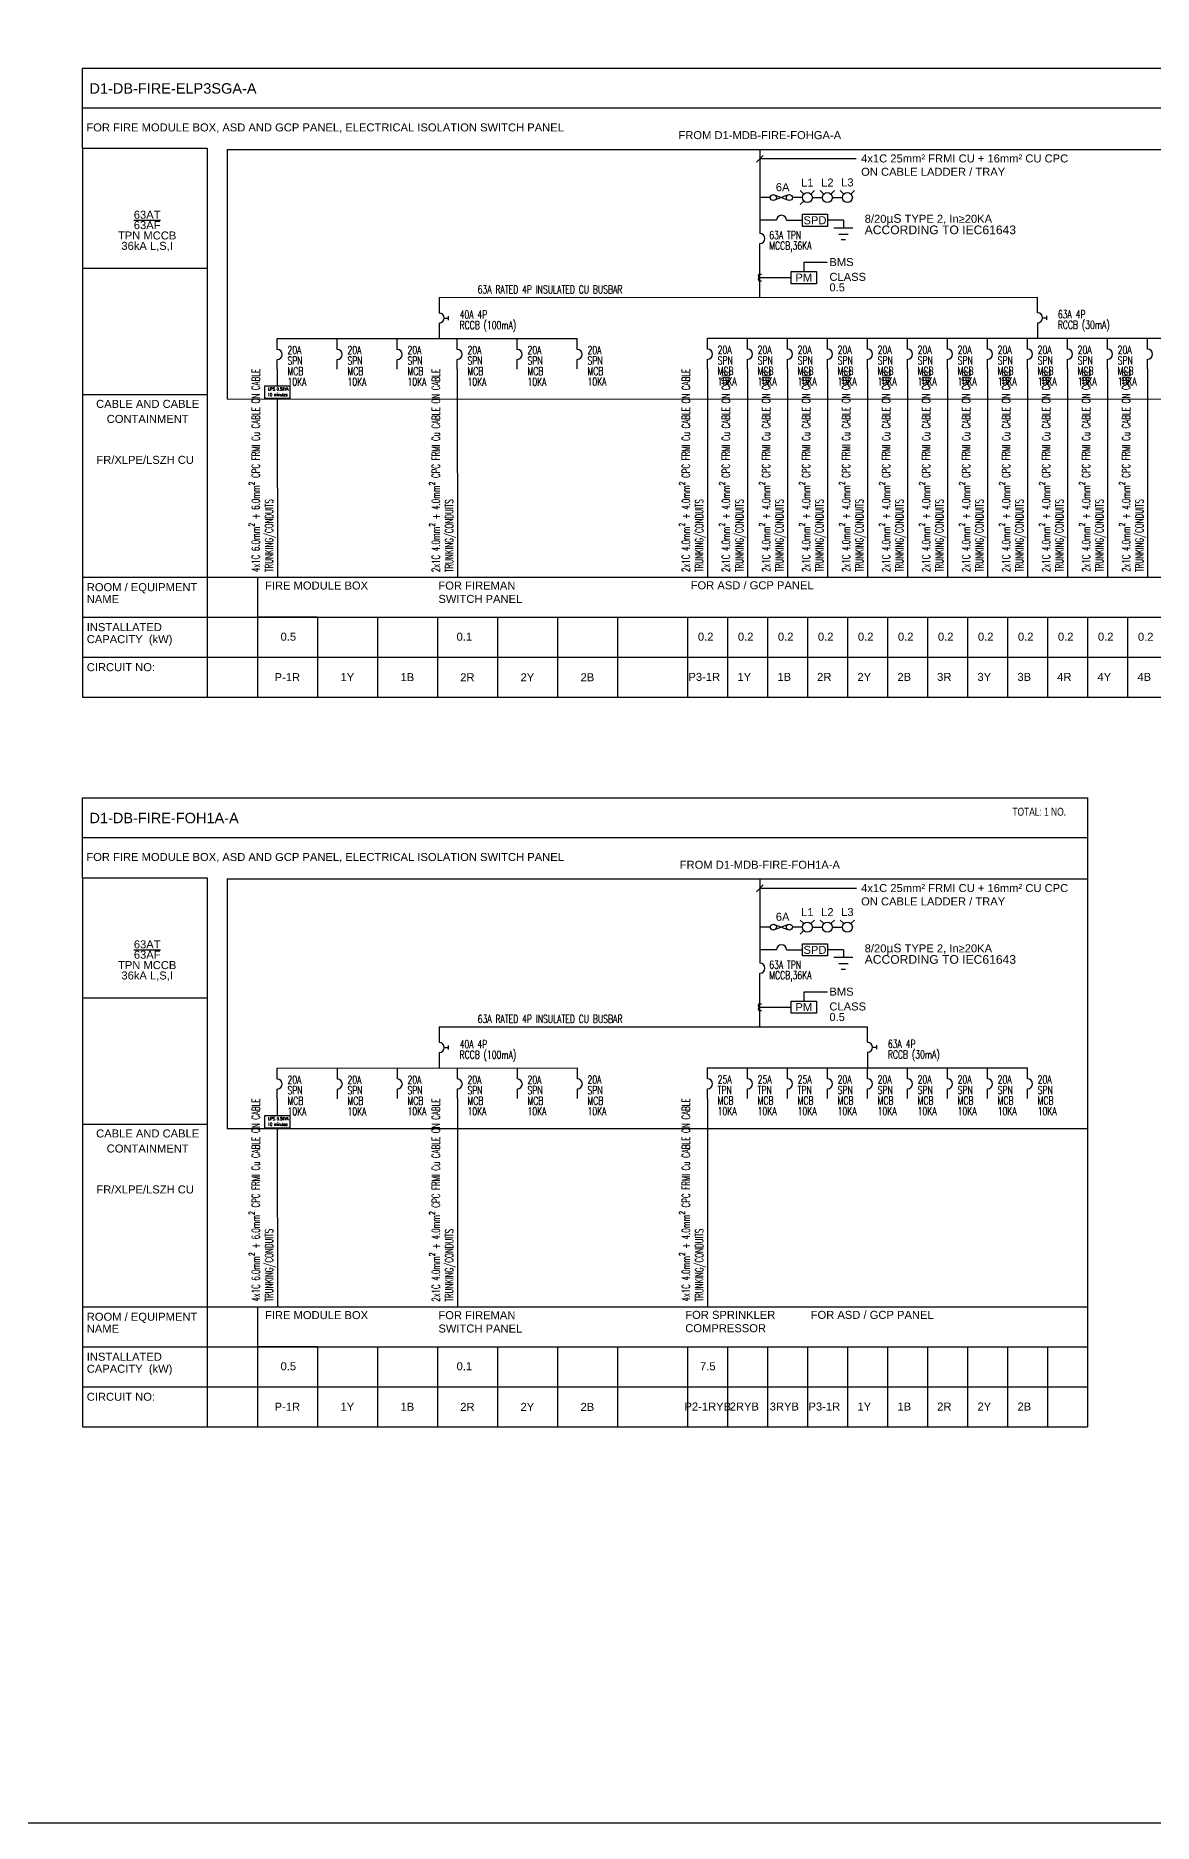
# Model space of a CAD drawing. Header units: inches. Extents: x 155818 to 1515405, y 4999 to 215277.
# Drawn here: x 578083 to 606019, y 134327 to 179011 of the extents above; entities that cross this region are included whole.
import ezdxf
from ezdxf.enums import TextEntityAlignment as Align

# ---------------------------------------------------------------- set-up
doc = ezdxf.new("R2010")
doc.units = ezdxf.units.IN
doc.header["$MEASUREMENT"] = 0
for name, color, linetype in [('-ME-E-Sch DB', 7, 'Continuous'), ('-ME-E-Sch DB_Tx', 7, 'Continuous'), ('-ME-E-Sch Main SLD', 7, 'Continuous'), ('E-_ELEC----_E-', 7, 'Continuous'), ('E_ELEC----_E-', 7, 'Continuous'), ('ELE SHAFT', 1, 'Continuous')]:
    doc.layers.add(name, color=color, linetype=linetype)
doc.styles.add('-ME-Romans', font='romans.shx', dxfattribs={"width": 0.7})
doc.styles.add('-ME_Romans', font='romans.shx', dxfattribs={"width": 0.8})
doc.styles.add('arial', font='arial.ttf')
doc.styles.get("Standard").update_dxf_attribs({"font": 'arial.ttf'})
doc.dimstyles.get("Standard").update_dxf_attribs({"dimtxt": 0.18, "dimasz": 0.18, "dimexe": 0.18, "dimexo": 0.0625, "dimgap": 0.09, "dimtad": 0, "dimtih": 1, "dimtoh": 1, "dimdec": 4, "dimzin": 0, "dimdsep": 46, "dimtxsty": 'Standard', "dimcen": 0.09, "dimadec": 0, "dimazin": 0, "dimtfac": 1, "dimtdec": 4, "dimtofl": 0, "dimtmove": 0, "dimatfit": 3, "dimfxl": 1, "dimtolj": 1, "dimtzin": 0, "dimarcsym": 0})

# ---------------------------------------------------------------- blocks, each defined once
blk = doc.blocks.new('ELEC0302')
at = {"layer": 'E_ELEC----_E-'}
blk.add_arc((0, 0), 250, 270, 90, dxfattribs=at)
blk = doc.blocks.new('ELEC0303')
at = {"layer": 'E_ELEC----_E-'}
for p, q in [((250, 0), (450, 0)), ((450, 100), (450, -100))]:
    blk.add_line(p, q, dxfattribs=at)
blk.add_arc((0, 0), 250, 270, 90, dxfattribs=at)
blk = doc.blocks.new('COIL_1')
at = {"ltscale": 0.5}
for p, q in [((0, 2.5), (1.2, 2.5)), ((0, -2.5), (1.2, -2.5))]:
    blk.add_line(p, q, dxfattribs=at)
for centre in [(0, 1.3), (0, -1.3)]:
    blk.add_arc(centre, 1.26, 90, 270, dxfattribs=at)
blk = doc.blocks.new('ELEC0327')
for p, q in [((151, 57), (-151, -57)), ((-151, 57), (151, -57))]:
    blk.add_line(p, q)
for centre in [(-200, 0), (200, 0)]:
    blk.add_circle(centre, 75)

msp = doc.modelspace()

# ---------------------------------------------------------------- linework, layer by layer
at = {"layer": '-ME-E-Sch DB', "color": 1}
for p, q in [((579248, 176201), (582372, 176201)), ((579248, 176201), (579248, 162477)), ((582372, 176201), (582372, 162477)), ((582872, 176170), (615377, 176170)), ((582872, 176170), (582872, 169923)), ((596184, 176171), (596184, 174065)), ((596097, 175848), (596271, 176021)), ((598596, 175934), (596185, 175934)), ((596851, 174398), (597247, 174398)), ((598272, 174398), (597877, 174398)), ((598272, 174398), (598272, 174213)), ((598037, 174213), (598507, 174213)), ((598156, 174055), (598392, 174055)), ((598215, 173915), (598329, 173915)), ((596184, 172470), (596184, 173815)), ((579248, 173201), (582372, 173201)), ((588169, 172471), (603125, 172472)), ((588169, 172470), (588169, 172080)), ((603125, 172087), (603125, 172477)), ((584121, 171441), (591621, 171445)), ((594875, 171448), (613875, 171448)), ((584121, 170679), (584121, 170920)), ((585621, 170679), (585621, 170920)), ((587121, 170679), (587121, 170920)), ((588621, 170680), (588621, 170921)), ((590121, 170680), (590121, 170921)), ((591621, 170681), (591621, 170922)), ((594875, 170685), (594875, 170927)), ((595875, 170685), (595875, 170926)), ((596875, 170685), (596875, 170927)), ((597875, 170685), (597875, 170927)), ((598875, 170685), (598875, 170927)), ((599875, 170685), (599875, 170927)), ((600875, 170685), (600875, 170927)), ((601875, 170685), (601875, 170927)), ((602875, 170685), (602875, 170927)), ((603875, 170685), (603875, 170927)), ((604875, 170685), (604875, 170927)), ((605875, 170685), (605875, 170927)), ((584121, 170679), (584122, 170256)), ((588621, 170680), (588623, 165479)), ((594875, 170685), (594877, 165485)), ((595875, 170685), (595877, 165485)), ((596875, 170685), (596877, 165485)), ((597875, 170685), (597877, 165485)), ((598875, 170685), (598877, 165485)), ((599875, 170685), (599877, 165485)), ((600875, 170685), (600877, 165485)), ((601875, 170685), (601877, 165485)), ((602875, 170685), (602877, 165485)), ((603875, 170685), (603877, 165485)), ((604875, 170685), (604877, 165485)), ((605875, 170685), (605877, 165485)), ((579258, 170039), (582378, 170039)), ((615377, 169920), (582872, 169923)), ((584122, 169944), (584123, 165478)), ((579258, 165477), (615377, 165476)), ((583623, 165477), (583623, 162477)), ((579258, 164477), (615377, 164474)), ((585123, 164477), (585123, 162477)), ((586623, 164477), (586623, 162477)), ((588123, 164477), (588123, 162477)), ((589623, 164477), (589623, 162477)), ((591123, 164477), (591123, 162477)), ((592623, 164477), (592623, 162477)), ((594377, 164477), (594377, 162477)), ((595377, 164477), (595377, 162477)), ((596377, 164477), (596377, 162477)), ((597377, 164477), (597377, 162477)), ((598377, 164477), (598377, 162477)), ((599377, 164477), (599377, 162477)), ((600377, 164477), (600377, 162477)), ((601377, 164477), (601377, 162477)), ((602377, 164477), (602377, 162477)), ((603377, 164477), (603377, 162477)), ((604377, 164477), (604377, 162477)), ((605377, 164477), (605377, 162477)), ((579258, 163477), (615377, 163474)), ((579248, 162477), (615377, 162474)), ((579248, 157963), (582372, 157963)), ((579248, 157963), (579248, 144239)), ((582372, 157963), (582372, 144239)), ((582872, 157932), (604377, 157934)), ((582872, 157932), (582872, 151685)), ((596098, 157610), (596271, 157783)), ((596184, 157932), (596184, 155827)), ((598597, 157696), (596185, 157696)), ((596852, 156160), (597247, 156160)), ((598272, 156160), (597877, 156160)), ((598037, 155975), (598507, 155975)), ((598272, 156160), (598272, 155975)), ((596184, 154232), (596184, 155577)), ((598156, 155817), (598393, 155817)), ((598215, 155677), (598329, 155677)), ((579248, 154963), (582372, 154963)), ((588169, 154233), (598875, 154239)), ((588169, 154232), (588169, 153842)), ((598875, 153849), (598875, 154239)), ((584122, 153203), (591622, 153207)), ((594875, 152938), (594875, 153210)), ((594875, 153210), (602875, 153210)), ((584122, 152440), (584122, 152681)), ((584122, 152440), (584122, 152018)), ((585622, 152440), (585622, 152681)), ((587122, 152441), (587122, 152682)), ((588622, 152441), (588622, 152682)), ((588622, 152441), (588623, 147241)), ((590122, 152441), (590122, 152682)), ((591622, 152443), (591622, 152684)), ((594875, 152447), (594875, 152688)), ((594875, 152447), (594877, 147247)), ((595875, 152447), (595875, 152688)), ((596875, 152447), (596875, 152688)), ((597875, 152447), (597875, 152688)), ((598875, 152447), (598875, 152688)), ((599875, 152447), (599875, 152688)), ((600875, 152447), (600875, 152688)), ((601875, 152447), (601875, 152688)), ((602875, 152447), (602875, 152688)), ((579258, 151801), (582378, 151801)), ((604377, 151684), (582872, 151685)), ((584122, 151705), (584123, 147240)), ((579258, 147239), (604377, 147240)), ((583623, 147239), (583623, 144239)), ((579258, 146239), (604377, 146238)), ((585123, 146239), (585123, 144239)), ((586623, 146239), (586623, 144239)), ((588123, 146239), (588123, 144239)), ((589623, 146239), (589623, 144239)), ((591123, 146239), (591123, 144239)), ((592623, 146239), (592623, 144239)), ((594377, 146239), (594377, 144238)), ((595377, 146239), (595377, 144238)), ((596377, 146239), (596377, 144238)), ((597377, 146239), (597377, 144238)), ((598377, 146239), (598377, 144238)), ((599377, 146239), (599377, 144238)), ((600377, 146239), (600377, 144238)), ((601377, 146239), (601377, 144238)), ((602377, 146239), (602377, 144238)), ((603377, 146239), (603377, 144238)), ((604377, 146239), (604377, 144238)), ((579258, 145239), (604377, 145238)), ((579248, 144239), (604377, 144238))]:
    msp.add_line(p, q, dxfattribs=at)
for points in [[(579248, 176201), (579248, 178201), (615377, 178200), (615377, 162474)], [(615377, 177200), (579248, 177201)], [(596434, 174966), (596184, 174966)], [(597247, 174966), (596997, 174966)], [(596601, 174398), (596184, 174398)], [(596184, 172966), (596969, 172966)], [(588169, 171830), (588169, 171441)], [(603125, 171837), (603125, 171448)], [(584121, 171170), (584121, 171441)], [(585621, 171170), (585621, 171441)], [(587121, 171170), (587121, 171442)], [(588621, 171171), (588621, 171442)], [(590121, 171171), (590121, 171442)], [(591621, 171172), (591621, 171444)], [(594875, 171177), (594875, 171448)], [(595875, 171176), (595875, 171448)], [(596875, 171177), (596875, 171448)], [(597875, 171177), (597875, 171448)], [(598875, 171177), (598875, 171448)], [(599875, 171177), (599875, 171448)], [(600875, 171177), (600875, 171448)], [(601875, 171177), (601875, 171448)], [(602875, 171177), (602875, 171448)], [(603875, 171177), (603875, 171448)], [(604875, 171177), (604875, 171448)], [(605875, 171177), (605875, 171448)], [(579248, 157963), (579248, 159963), (604377, 159964), (604377, 144238)], [(604377, 158964), (579248, 158963)], [(596434, 156728), (596184, 156728)], [(597247, 156728), (596997, 156728)], [(596602, 156160), (596184, 156160)], [(596184, 154728), (596969, 154728)], [(588169, 153592), (588169, 153203)], [(598875, 153599), (598875, 153210)], [(584122, 152931), (584122, 153203)], [(585622, 152931), (585622, 153203)], [(587122, 152932), (587122, 153204)], [(588622, 152932), (588622, 153204)], [(590122, 152932), (590122, 153204)], [(591622, 152934), (591622, 153206)], [(595875, 152938), (595875, 153210)], [(596875, 152938), (596875, 153210)], [(597875, 152938), (597875, 153210)], [(598875, 152938), (598875, 153210)], [(599875, 152938), (599875, 153210)], [(600875, 152938), (600875, 153210)], [(601875, 152938), (601875, 153210)], [(602875, 152938), (602875, 153210)]]:
    msp.add_lwpolyline(points, dxfattribs=at)
for points in [[(597247, 174551), (597877, 174551), (597877, 174245), (597247, 174245)], [(596969, 173119), (597598, 173119), (597598, 172813), (596969, 172813)], [(597247, 156313), (597877, 156313), (597877, 156007), (597247, 156007)], [(596969, 154881), (597599, 154881), (597599, 154575), (596969, 154575)]]:
    msp.add_lwpolyline(points, close=True, dxfattribs=at)
at = {"layer": '-ME-E-Sch Main SLD', "color": 1}
for p, q in [((585123, 164477), (583623, 164477)), ((585123, 164477), (583623, 164477)), ((585123, 146239), (583623, 146239)), ((585123, 146239), (583623, 146239))]:
    msp.add_line(p, q, dxfattribs=at)
msp.add_lwpolyline([(576918, 215277), (682193, 215277), (682193, 134327), (576918, 134327)], close=True)
at = {"layer": 'Defpoints'}
msp.add_lwpolyline([(576918, 215277), (682193, 215277), (682193, 134327), (576918, 134327)], close=True, dxfattribs=at)
at = {"layer": 'E-_ELEC----_E-', "color": 1}
for p, q in [((597284, 175055), (597195, 175143)), ((597284, 174878), (597195, 174790)), ((597460, 175055), (597549, 175143)), ((597497, 174966), (597747, 174966)), ((597784, 175055), (597695, 175143)), ((597960, 175055), (598049, 175143)), ((597997, 174966), (598247, 174966)), ((598284, 175055), (598195, 175143)), ((598460, 175055), (598549, 175143)), ((597284, 156817), (597195, 156905)), ((597461, 156817), (597549, 156905)), ((597784, 156817), (597695, 156905)), ((597961, 156817), (598049, 156905)), ((598284, 156817), (598195, 156905)), ((598461, 156817), (598549, 156905)), ((597284, 156640), (597195, 156552)), ((597497, 156728), (597747, 156728)), ((597997, 156728), (598247, 156728))]:
    msp.add_line(p, q, dxfattribs=at)
for centre in [(597372, 174966), (597872, 174966), (598372, 174966), (597372, 156728), (597872, 156728), (598372, 156728)]:
    msp.add_circle(centre, 125, dxfattribs=at)
at = {"layer": 'ELE SHAFT', "color": 1}
for points in [[(583808, 170256), (584435, 170256), (584435, 169944), (583808, 169944)], [(583808, 152018), (584436, 152018), (584436, 151705), (583808, 151705)]]:
    msp.add_lwpolyline(points, close=True, dxfattribs=at)

# ---------------------------------------------------------------- block references
at = {"layer": '-ME-E-Sch DB', "color": 1}
for p in [(596722, 174966), (596722, 156728)]:
    msp.add_blockref('ELEC0327', p, dxfattribs=at)
at = {"layer": '-ME-E-Sch DB', "color": 1, "xscale": 0.5, "yscale": 0.5, "zscale": 0.5, "rotation": 90}
for p in [(596726, 174398), (596727, 156160)]:
    msp.add_blockref('ELEC0302', p, dxfattribs=at)
at = {"layer": '-ME-E-Sch DB', "color": 1}
for name, p, xscale, yscale, zscale in [('ELEC0302', (596184, 173940), 0.5, 0.5, 0.5), ('COIL_1', (596184, 172966), 33.333333, 33.333333, 33.333333), ('ELEC0303', (588169, 171955), 0.5, 0.5, 0.5), ('ELEC0303', (603125, 171962), 0.5, 0.5, 0.5), ('ELEC0302', (584121, 171045), 0.5, 0.5, 0.5), ('ELEC0302', (585621, 171045), 0.5, 0.5, 0.5), ('ELEC0302', (587121, 171045), 0.5, 0.5, 0.5), ('ELEC0302', (588621, 171046), 0.5, 0.5, 0.5), ('ELEC0302', (590121, 171046), 0.5, 0.5, 0.5), ('ELEC0302', (591621, 171047), 0.5, 0.5, 0.5), ('ELEC0302', (594875, 171052), 0.5, 0.5, 0.5), ('ELEC0302', (595875, 171051), 0.5, 0.5, 0.5), ('ELEC0302', (596875, 171052), 0.5, 0.5, 0.5), ('ELEC0302', (597875, 171052), 0.5, 0.5, 0.5), ('ELEC0302', (598875, 171052), 0.5, 0.5, 0.5), ('ELEC0302', (599875, 171052), 0.5, 0.5, 0.5), ('ELEC0302', (600875, 171052), 0.5, 0.5, 0.5), ('ELEC0302', (601875, 171052), 0.5, 0.5, 0.5), ('ELEC0302', (602875, 171052), 0.5, 0.5, 0.5), ('ELEC0302', (603875, 171052), 0.5, 0.5, 0.5), ('ELEC0302', (604875, 171052), 0.5, 0.5, 0.5), ('ELEC0302', (605875, 171052), 0.5, 0.5, 0.5), ('ELEC0302', (596184, 155702), 0.5, 0.5, 0.5), ('COIL_1', (596184, 154728), 33.333333, 33.333333, 33.333333), ('ELEC0303', (588169, 153717), 0.5, 0.5, 0.5), ('ELEC0303', (598875, 153724), 0.5, 0.5, 0.5), ('ELEC0302', (584122, 152806), 0.5, 0.5, 0.5), ('ELEC0302', (585622, 152806), 0.5, 0.5, 0.5), ('ELEC0302', (587122, 152807), 0.5, 0.5, 0.5), ('ELEC0302', (588622, 152807), 0.5, 0.5, 0.5), ('ELEC0302', (590122, 152807), 0.5, 0.5, 0.5), ('ELEC0302', (591622, 152809), 0.5, 0.5, 0.5), ('ELEC0302', (594875, 152813), 0.5, 0.5, 0.5), ('ELEC0302', (595875, 152813), 0.5, 0.5, 0.5), ('ELEC0302', (596875, 152813), 0.5, 0.5, 0.5), ('ELEC0302', (597875, 152813), 0.5, 0.5, 0.5), ('ELEC0302', (598875, 152813), 0.5, 0.5, 0.5), ('ELEC0302', (599875, 152813), 0.5, 0.5, 0.5), ('ELEC0302', (600875, 152813), 0.5, 0.5, 0.5), ('ELEC0302', (601875, 152813), 0.5, 0.5, 0.5), ('ELEC0302', (602875, 152813), 0.5, 0.5, 0.5)]:
    msp.add_blockref(name, p, dxfattribs=dict(at, xscale=xscale, yscale=yscale, zscale=zscale))

# ---------------------------------------------------------------- texts
for s, p in [('SPD', (597562, 174398)), ('PM', (597283, 172966)), ('SPD', (597562, 156160)), ('PM', (597284, 154728))]:
    msp.add_text(s, height=200, dxfattribs=at).set_placement(p, align=Align.MIDDLE_CENTER)
at = {"layer": '-ME-E-Sch DB', "color": 1, "style": '-ME-Romans', "width": 0.7}
for s, p in [('10 minutes', (583883, 170003)), ('UPS 0.5KVA', (583891, 170142)), ('UPS 0.5KVA', (583891, 151903)), ('10 minutes', (583883, 151765))]:
    msp.add_text(s, height=75, dxfattribs=at).set_placement(p)
at = {"layer": '-ME-E-Sch DB', "color": 1, "char_height": 200, "width": 8064.47, "attachment_point": 1}
for insert in [(598716, 176044), (598716, 157805)]:
    msp.add_mtext('4x1C 25mm² FRMI CU + 16mm² CU CPC\\PON CABLE LADDER / TRAY', dxfattribs=dict(at, insert=insert))
at = {"layer": '-ME-E-Sch DB', "color": 1, "char_height": 200, "attachment_point": 1, "line_spacing_factor": 0.789273}
for s, insert, width in [('6A', (596583, 175325), 921.41), ('BMS', (597923, 173454), 737.13), ('CLASS 0.5', (597923, 173084), 737.13), ('6A', (596583, 157087), 921.41), ('BMS', (597923, 155216), 737.13), ('CLASS 0.5', (597923, 154845), 737.13)]:
    msp.add_mtext(s, dxfattribs=dict(at, insert=insert, width=width))
at = {"layer": '-ME-E-Sch DB', "color": 1, "char_height": 200, "attachment_point": 1, "line_spacing_factor": 0.789273, "style": '-ME-Romans'}
for s, insert, width in [('{\\W1;\\fArial|b0|i0|c0|p34;8/20\\H1.08333x;µS\\H0.92308x; TYPE 2, In≥20KA \\P\\H1.08333x;ACCORDING TO IEC61643}', (598805, 174552), 6030.79), ('63A RATED 4P INSULATED CU BUSBAR', (589130, 172770), 6030.79), ('40A 4P\\PRCCB (100mA)', (588679, 172141), 2497.13), ('63A 4P\\PRCCB (30mA)', (603634, 172148), 2497.13), ('{\\W1;\\fArial|b0|i0|c0|p34;8/20\\H1.08333x;µS\\H0.92308x; TYPE 2, In≥20KA \\P\\H1.08333x;ACCORDING TO IEC61643}', (598805, 156314), 6030.79), ('63A RATED 4P INSULATED CU BUSBAR', (589131, 154532), 6030.79), ('40A 4P\\PRCCB (100mA)', (588679, 153903), 2497.13), ('63A 4P\\PRCCB (30mA)', (599385, 153909), 2497.13)]:
    msp.add_mtext(s, dxfattribs=dict(at, insert=insert, width=width))
at = {"layer": '-ME-E-Sch DB_Tx', "color": 1}
for s, p in [('D1-DB-FIRE-ELP3SGA-A ', (579425, 177564)), ('D1-DB-FIRE-FOH1A-A ', (579425, 159326))]:
    msp.add_text(s, height=260, dxfattribs=at).set_placement(p)
for s, p in [('ROOM / EQUIPMENT ', (579358, 165227)), ('NAME', (579358, 164927)), ('CAPACITY  (kW)', (579358, 163927)), ('INSTALLATED ', (579358, 164227)), ('CIRCUIT NO:', (579358, 163227)), ('ROOM / EQUIPMENT ', (579358, 146989)), ('NAME', (579358, 146689)), ('CAPACITY  (kW)', (579358, 145689)), ('INSTALLATED ', (579358, 145989)), ('CIRCUIT NO:', (579358, 144989))]:
    msp.add_text(s, height=200, dxfattribs=at).set_placement(p, align=Align.MIDDLE_LEFT)
for s, p in [('0.5', (584397, 163989)), ('0.1', (588797, 163989)), ('0.2', (594830, 163989)), ('0.2', (595830, 163989)), ('0.2', (596830, 163989)), ('0.2', (597830, 163989)), ('0.2', (598830, 163989)), ('0.2', (599830, 163989)), ('0.2', (600830, 163989)), ('0.2', (601830, 163989)), ('0.2', (602830, 163989)), ('0.2', (603830, 163989)), ('0.2', (604830, 163989)), ('0.2', (605830, 163987)), ('P-1R', (584373, 162977)), ('1Y', (585873, 162977)), ('1B', (587373, 162977)), ('2R', (588873, 162974)), ('2Y', (590373, 162974)), ('2B', (591873, 162974)), ('P3-1R', (594795, 162984)), ('1Y', (595795, 162984)), ('1B', (596795, 162984)), ('2R', (597795, 162984)), ('2Y', (598795, 162984)), ('2B', (599795, 162984)), ('3R', (600795, 162984)), ('3Y', (601795, 162984)), ('3B', (602795, 162984)), ('4R', (603795, 162984)), ('4Y', (604795, 162984)), ('4B', (605795, 162984)), ('0.5', (584397, 145751)), ('0.1', (588797, 145751)), ('7.5', (594882, 145751)), ('P-1R', (584373, 144739)), ('1Y', (585873, 144739)), ('1B', (587373, 144739)), ('2R', (588873, 144736)), ('2Y', (590373, 144736)), ('2B', (591873, 144736)), ('P2-1RYB', (594882, 144745)), ('2RYB', (595796, 144745)), ('3RYB', (596796, 144745)), ('P3-1R', (597796, 144745)), ('1Y', (598796, 144745)), ('1B', (599796, 144745)), ('2R', (600796, 144745)), ('2Y', (601796, 144745)), ('2B', (602796, 144745))]:
    msp.add_text(s, height=200, dxfattribs=at).set_placement(p, align=Align.MIDDLE_CENTER)
at = {"layer": '-ME-E-Sch DB_Tx', "color": 1, "width": 0.75}
msp.add_text('TOTAL: 1 NO.', height=200, dxfattribs=at).set_placement((602499, 159613), align=Align.MIDDLE_LEFT)
at = {"layer": '-ME-E-Sch DB_Tx', "color": 1, "char_height": 200}
for s, insert, width, attachment_point in [('FOR FIRE MODULE BOX, ASD AND GCP PANEL, ELECTRICAL ISOLATION SWITCH PANEL', (579348, 176701), 64987.82, 4), ('FROM D1-MDB-FIRE-FOHGA-A ', (596183, 176525), 9037.73, 5), ('FIRE MODULE BOX', (583814, 165368), 6520.24, 1), ('FOR FIREMAN \\PSWITCH PANEL', (588149, 165367), 6520.24, 1), ('FOR ASD / GCP PANEL ', (594455, 165374), 8875.03, 1), ('FOR FIRE MODULE BOX, ASD AND GCP PANEL, ELECTRICAL ISOLATION SWITCH PANEL', (579348, 158463), 64987.82, 4), ('FROM D1-MDB-FIRE-FOH1A-A ', (596184, 158287), 9037.73, 5), ('FIRE MODULE BOX', (583814, 147130), 6520.24, 1), ('FOR FIREMAN \\PSWITCH PANEL', (588149, 147128), 6520.24, 1), ('FOR SPRINKLER\\PCOMPRESSOR', (594320, 147136), 6520.24, 1), ('FOR ASD / GCP PANEL ', (597456, 147136), 8875.03, 1)]:
    msp.add_mtext(s, dxfattribs=dict(at, insert=insert, width=width, attachment_point=attachment_point))
at = {"layer": '-ME-E-Sch DB_Tx', "color": 1, "char_height": 200, "width": 4377.18}
for s, insert, attachment_point, line_spacing_factor in [('\\pxsa0.78,qc;{\\L63AT\\P}63AF\\P\\ps*;TPN MCCB\\P36kA L,S,I ', (578679, 174637), 1, 0.778039), ('\\pxqc;CABLE AND CABLE \\PCONTAINMENT', (580881, 169619), 5, 1.128527), ('\\pxqc;\\PFR/XLPE/LSZH CU', (580818, 168596), 5, 1.128527), ('\\pxsa0.78,qc;{\\L63AT\\P}63AF\\P\\ps*;TPN MCCB\\P36kA L,S,I ', (578680, 156398), 1, 0.778039), ('\\pxqc;CABLE AND CABLE \\PCONTAINMENT', (580881, 151381), 5, 1.128527), ('\\pxqc;\\PFR/XLPE/LSZH CU', (580818, 150358), 5, 1.128527)]:
    msp.add_mtext(s, dxfattribs=dict(at, insert=insert, attachment_point=attachment_point, line_spacing_factor=line_spacing_factor))
at = {"layer": '-ME-E-Sch DB_Tx', "color": 1, "char_height": 200, "attachment_point": 1, "line_spacing_factor": 0.789273, "style": '-ME-Romans'}
for s, insert, width in [('63A TPN  MCCB,36KA', (596420, 174127), 1181.82), ('20A\\PSPN  MCB\\P10KA', (584376, 171252), 460.71), ('20A\\PSPN\\PMCB\\P10KA', (585876, 171252), 460.71), ('20A\\PSPN MCB\\P10KA', (587376, 171252), 460.71), ('20A\\PSPN  MCB\\P10KA', (588876, 171253), 460.71), ('20A\\PSPN  MCB\\P10KA', (590376, 171253), 460.71), ('20A\\PSPN  MCB\\P10KA', (591876, 171254), 460.71), ('20A\\PSPN  MCB\\P10KA', (595130, 171258), 458.74), ('20A\\PSPN  MCB\\P10KA', (596130, 171258), 458.74), ('20A\\PSPN  MCB\\P10KA', (597130, 171258), 458.74), ('20A\\PSPN  MCB\\P10KA', (598130, 171258), 458.74), ('20A\\PSPN  MCB\\P10KA', (599130, 171258), 458.74), ('20A\\PSPN  MCB\\P10KA', (600130, 171258), 458.74), ('20A\\PSPN  MCB\\P10KA', (601130, 171258), 458.74), ('20A\\PSPN  MCB\\P10KA', (602130, 171258), 458.74), ('20A\\PSPN  MCB\\P10KA', (603130, 171258), 458.74), ('20A\\PSPN  MCB\\P10KA', (604130, 171258), 460.71), ('20A\\PSPN  MCB\\P10KA', (605130, 171258), 460.71), ('63A TPN  MCCB,36KA', (596420, 155889), 1181.82), ('20A\\PSPN  MCB\\P10KA', (584376, 153013), 460.71), ('20A\\PSPN\\PMCB\\P10KA', (585876, 153013), 460.71), ('20A\\PSPN MCB\\P10KA', (587376, 153014), 460.71), ('20A\\PSPN  MCB\\P10KA', (588876, 153014), 460.71), ('20A\\PSPN  MCB\\P10KA', (590376, 153014), 460.71), ('20A\\PSPN  MCB\\P10KA', (591876, 153016), 460.71), ('25A\\PTPN  MCB\\P10KA', (595130, 153020), 458.74), ('25A\\PTPN  MCB\\P10KA', (596130, 153020), 458.74), ('25A\\PTPN  MCB\\P10KA', (597130, 153020), 458.74), ('20A\\PSPN  MCB\\P10KA', (598130, 153020), 458.74), ('20A\\PSPN  MCB\\P10KA', (599130, 153020), 458.74), ('20A\\PSPN  MCB\\P10KA', (600130, 153020), 458.74), ('20A\\PSPN  MCB\\P10KA', (601130, 153020), 458.74), ('20A\\PSPN  MCB\\P10KA', (602130, 153020), 458.74), ('20A\\PSPN  MCB\\P10KA', (603130, 153020), 458.74)]:
    msp.add_mtext(s, dxfattribs=dict(at, insert=insert, width=width))
at = {"layer": '-ME-E-Sch DB_Tx', "color": 1, "char_height": 200, "width": 4536.02, "attachment_point": 1, "rotation": 90, "style": '-ME_Romans'}
for s, insert in [('\\A1;{\\W0.65;4x1C 6.0mm{\\H0.7x;\\S2^ ;} + 6.0mm{\\H0.7x;\\S2^ ;} CPC FRMI Cu CABLE ON CABLE TRUNKING/CONDUITS}', (583413, 165604)), ('\\A1;{\\W0.65;2x1C 4.0mm{\\H0.7x;\\S2^ ;} + 4.0mm{\\H0.7x;\\S2^ ;} CPC FRMI Cu CABLE ON CABLE TRUNKING/CONDUITS}', (587917, 165601)), ('\\A1;{\\W0.65;2x1C 4.0mm{\\H0.7x;\\S2^ ;} + 4.0mm{\\H0.7x;\\S2^ ;} CPC FRMI Cu CABLE ON CABLE TRUNKING/CONDUITS}', (594170, 165605)), ('\\A1;{\\W0.65;2x1C 4.0mm{\\H0.7x;\\S2^ ;} + 4.0mm{\\H0.7x;\\S2^ ;} CPC FRMI Cu CABLE ON CABLE TRUNKING/CONDUITS}', (595170, 165605)), ('\\A1;{\\W0.65;2x1C 4.0mm{\\H0.7x;\\S2^ ;} + 4.0mm{\\H0.7x;\\S2^ ;} CPC FRMI Cu CABLE ON CABLE TRUNKING/CONDUITS}', (596170, 165606)), ('\\A1;{\\W0.65;2x1C 4.0mm{\\H0.7x;\\S2^ ;} + 4.0mm{\\H0.7x;\\S2^ ;} CPC FRMI Cu CABLE ON CABLE TRUNKING/CONDUITS}', (597170, 165606)), ('\\A1;{\\W0.65;2x1C 4.0mm{\\H0.7x;\\S2^ ;} + 4.0mm{\\H0.7x;\\S2^ ;} CPC FRMI Cu CABLE ON CABLE TRUNKING/CONDUITS}', (598170, 165607)), ('\\A1;{\\W0.65;2x1C 4.0mm{\\H0.7x;\\S2^ ;} + 4.0mm{\\H0.7x;\\S2^ ;} CPC FRMI Cu CABLE ON CABLE TRUNKING/CONDUITS}', (599170, 165605)), ('\\A1;{\\W0.65;2x1C 4.0mm{\\H0.7x;\\S2^ ;} + 4.0mm{\\H0.7x;\\S2^ ;} CPC FRMI Cu CABLE ON CABLE TRUNKING/CONDUITS}', (600170, 165605)), ('\\A1;{\\W0.65;2x1C 4.0mm{\\H0.7x;\\S2^ ;} + 4.0mm{\\H0.7x;\\S2^ ;} CPC FRMI Cu CABLE ON CABLE TRUNKING/CONDUITS}', (601170, 165605)), ('\\A1;{\\W0.65;2x1C 4.0mm{\\H0.7x;\\S2^ ;} + 4.0mm{\\H0.7x;\\S2^ ;} CPC FRMI Cu CABLE ON CABLE TRUNKING/CONDUITS}', (602170, 165605)), ('\\A1;{\\W0.65;2x1C 4.0mm{\\H0.7x;\\S2^ ;} + 4.0mm{\\H0.7x;\\S2^ ;} CPC FRMI Cu CABLE ON CABLE TRUNKING/CONDUITS}', (603170, 165605)), ('\\A1;{\\W0.65;2x1C 4.0mm{\\H0.7x;\\S2^ ;} + 4.0mm{\\H0.7x;\\S2^ ;} CPC FRMI Cu CABLE ON CABLE TRUNKING/CONDUITS}', (604170, 165606)), ('\\A1;{\\W0.65;2x1C 4.0mm{\\H0.7x;\\S2^ ;} + 4.0mm{\\H0.7x;\\S2^ ;} CPC FRMI Cu CABLE ON CABLE TRUNKING/CONDUITS}', (605170, 165606)), ('\\A1;{\\W0.65;4x1C 6.0mm{\\H0.7x;\\S2^ ;} + 6.0mm{\\H0.7x;\\S2^ ;} CPC FRMI Cu CABLE ON CABLE TRUNKING/CONDUITS}', (583413, 147366)), ('\\A1;{\\W0.65;2x1C 4.0mm{\\H0.7x;\\S2^ ;} + 4.0mm{\\H0.7x;\\S2^ ;} CPC FRMI Cu CABLE ON CABLE TRUNKING/CONDUITS}', (587917, 147363)), ('\\A1;{\\W0.65;4x1C 4.0mm{\\H0.7x;\\S2^ ;} + 4.0mm{\\H0.7x;\\S2^ ;} CPC FRMI Cu CABLE ON CABLE TRUNKING/CONDUITS}', (594170, 147368))]:
    msp.add_mtext(s, dxfattribs=dict(at, insert=insert))
at = {"layer": 'E-_ELEC----_E-', "color": 1, "ltscale": 10, "char_height": 200, "width": 200, "attachment_point": 8, "style": 'arial'}
for s, insert in [('\\pxqc;L1', (597372, 175241)), ('\\pxqc;L2', (597872, 175241)), ('\\pxqc;L3', (598372, 175241)), ('\\pxqc;L1', (597372, 157003)), ('\\pxqc;L2', (597872, 157003)), ('\\pxqc;L3', (598372, 157003))]:
    msp.add_mtext(s, dxfattribs=dict(at, insert=insert))

# ---------------------------------------------------------------- leaders
at = {"layer": '-ME-E-Sch DB', "color": 1}
for points in [[(597871, 173339), (597286, 173339), (597286, 173119)], [(597872, 155101), (597286, 155101), (597286, 154881)]]:
    msp.add_leader(points, dimstyle='Standard', dxfattribs=at)

doc.saveas('drawing.dxf')
